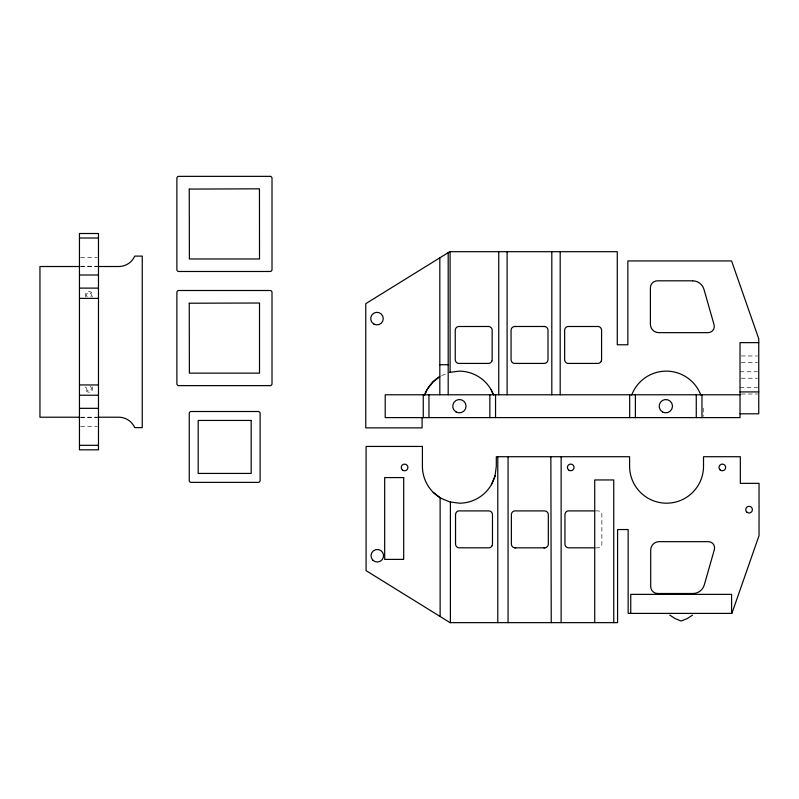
<?xml version="1.0" encoding="UTF-8"?>
<svg xmlns="http://www.w3.org/2000/svg" width="799" height="799" viewBox="0 0 799 799"><rect width="100%" height="100%" fill="white"/><g stroke="black" fill="none" stroke-linecap="round" stroke-linejoin="round"><path stroke-width="0.6" stroke-dasharray="4 3" d="M441.697 375.62L446.152 373.782M80.639 257.388L97.288 257.388M80.639 266.237L98.477 266.237M80.599 266.516L96.609 266.516M741.272 355.964L757.502 355.964M741.272 362.426L757.502 362.426M740.024 371.755L757.502 371.755M741.272 378.217L757.502 378.217M740.024 387.545L757.502 387.545M741.272 394.017L757.502 394.017M80.549 417.218L96.539 417.218M80.639 417.497L97.288 417.497M80.639 426.346L97.288 426.346M595.664 510.901L598.071 510.901A3.805 3.805 0 0 1 601.367 512.808L601.587 513.248A3.805 3.805 0 0 1 601.877 514.706L601.877 544.029A3.835 3.835 0 0 1 601.537 545.617L601.277 546.097A3.835 3.835 0 0 1 598.611 547.824L596.094 547.834M703.21 408.089L703.21 416.409M87.251 296.858A2.417 2.417 0 0 1 87.251 293.443A2.417 2.417 0 0 1 90.667 293.443A2.417 2.417 0 0 1 90.667 296.858M90.167 386.486A2.417 2.417 0 0 1 90.816 390.132A2.417 2.417 0 0 1 87.111 390.132A2.417 2.417 0 0 1 87.75 386.486M85.843 296.938A3.615 3.615 0 0 1 88.979 291.515A3.615 3.615 0 0 1 92.105 296.938M92.105 386.796A3.615 3.615 0 0 1 88.979 392.219A3.615 3.615 0 0 1 85.843 386.796"/><path stroke-width="1.2" d="M495.06 475.795L496.309 466.346L496.319 456.718L629.602 456.718L629.602 466.226A36.954 36.954 0 0 0 666.556 503.19A36.954 36.954 0 0 0 703.519 466.226L703.519 456.718L740.333 456.718L740.333 483.355L759.05 483.355L759.05 535.58L731.884 613.392L628.154 613.392L628.154 529.547L617.577 529.547L617.577 622.641L450.057 622.641L366.082 570.656L366.082 446.441L422.411 446.441L422.411 466.226A36.954 36.954 0 0 0 440.888 498.236L449.797 501.932L459.365 503.19A36.954 36.954 0 0 0 495.06 475.795L491.375 484.713M424.748 395.185L427.056 389.612L432.928 381.962L439.82 376.669M692.543 615.1L687.16 618.636L681.157 621.003L675.165 618.636L669.782 615.1M449.497 372.394L459.065 371.136A36.954 36.954 0 0 1 493.652 395.076M543.66 326.491L544.738 326.491A3.835 3.835 0 0 1 548.004 330.297L548.004 359.61A3.805 3.805 0 0 1 544.199 363.415L514.107 363.415A3.905 3.905 0 0 1 511.07 359.61L511.07 330.297A3.835 3.835 0 0 1 514.316 326.501L515.395 326.491M515.695 547.834L514.616 547.814A3.835 3.835 0 0 1 511.38 544.029L511.38 514.706A3.905 3.905 0 0 1 514.416 510.901L544.509 510.901A3.805 3.805 0 0 1 548.314 514.706L548.314 544.029A3.835 3.835 0 0 1 545.048 547.824L543.959 547.834M79.451 238.022L98.477 238.022M79.371 266.516L39.95 266.516L39.95 417.218L79.311 417.218M97.838 266.516L118.781 266.516A17.428 17.428 0 0 0 134.731 256.109L142.252 256.109L142.252 427.625L134.731 427.625A17.458 17.458 0 0 0 118.681 417.218L97.768 417.218M79.451 275.006L98.477 275.006M79.451 288.109L98.477 288.109M79.451 298.387L98.477 298.387M514.506 326.491L544.628 326.491M758.75 342.641L740.024 342.641L740.024 417.607L385.208 417.607L385.208 394.776L740.024 394.776M439.82 364.714L448.189 364.714M79.451 384.948L98.477 384.948M740.024 391.919L758.75 391.919M79.451 395.225L98.477 395.225M79.451 408.329L98.477 408.329M740.024 413.802L758.75 413.802L758.75 338.746L731.574 260.933L627.854 260.933L627.854 344.778L617.277 344.778L617.277 251.685L449.757 251.685L365.772 303.66L365.772 427.874L422.102 427.874L422.102 417.607M79.451 445.313L98.477 445.313M594.726 510.901L567.979 510.901A3.905 3.905 0 0 0 564.943 514.706L564.943 544.029A3.835 3.835 0 0 0 568.179 547.814L594.885 547.834M514.806 547.834L544.938 547.834M433.238 492.364L440.888 498.236M491.065 389.612L493.083 394.466M731.574 613.392L731.574 594.366L630.751 594.366L630.751 613.392M701.971 394.776L701.971 417.607M696.269 394.776L696.269 417.607M635.385 394.776L635.385 417.607M629.682 394.776L629.682 417.607M613.752 622.641L613.752 479.949L594.726 479.949L594.726 622.641M561.138 456.718L561.138 622.641M560.189 251.685L560.189 394.776M551.809 251.685L551.809 394.776M551.24 622.641L550.861 456.718M508.064 456.718L508.064 622.641M507.105 251.685L507.105 394.776M498.736 251.685L498.736 394.776M497.787 456.718L497.787 622.641M495.55 394.776L495.55 417.607M489.847 394.776L489.847 417.607M450.396 502.002L450.396 622.641M450.097 251.685L450.097 372.314M448.189 252.644L448.189 394.776M440.129 497.647L440.129 616.488M439.82 257.827L439.82 394.776M428.963 394.776L428.963 417.607M423.26 394.776L423.26 417.607M631.669 395.076A36.954 36.954 0 0 1 700.843 395.076M424.469 395.076A36.954 36.954 0 0 1 439.55 376.699M189.253 189.143L189.383 258.976L259.505 258.976L259.455 188.824L189.263 189.083M189.253 303.29L189.383 373.133L259.505 373.133L259.505 303.011L189.263 303.23M714.376 549.522L704.269 584.988A11.745 11.745 0 0 1 692.973 593.507L657.677 593.507A6.971 6.971 0 0 1 650.706 586.536L650.706 549.992A8.32 8.32 0 0 1 659.025 541.662L708.453 541.662A6.172 6.172 0 0 1 714.376 549.522M491.874 361.068L491.655 361.518A3.805 3.805 0 0 1 488.359 363.415L458.276 363.415A3.905 3.905 0 0 1 455.24 359.61L455.24 330.297A3.835 3.835 0 0 1 458.476 326.501L488.908 326.491A3.835 3.835 0 0 1 491.565 328.229L491.824 328.709A3.835 3.835 0 0 1 492.164 330.297L492.164 359.61A3.805 3.805 0 0 1 491.874 361.068M601.287 361.068L601.058 361.518A3.805 3.805 0 0 1 597.772 363.415L567.68 363.415A3.905 3.905 0 0 1 564.643 359.61L564.643 330.297A3.835 3.835 0 0 1 567.879 326.501L598.311 326.491A3.835 3.835 0 0 1 600.968 328.229L601.228 328.709A3.835 3.835 0 0 1 601.577 330.297L601.577 359.61A3.805 3.805 0 0 1 601.287 361.068M492.134 545.617L491.874 546.097A3.835 3.835 0 0 1 489.208 547.824L458.776 547.814A3.835 3.835 0 0 1 455.54 544.029L455.54 514.706A3.905 3.905 0 0 1 458.576 510.901L488.668 510.901A3.805 3.805 0 0 1 491.964 512.808L492.184 513.248A3.805 3.805 0 0 1 492.474 514.706L492.474 544.029A3.835 3.835 0 0 1 492.134 545.617M270.102 176.359L178.786 176.359A1.898 1.898 0 0 0 176.879 178.267L176.879 269.583A1.898 1.898 0 0 0 178.786 271.48L270.102 271.48A1.898 1.898 0 0 0 272.01 269.583L272.01 178.267A1.898 1.898 0 0 0 270.102 176.359M98.477 233.508L79.451 233.508L79.451 449.827L98.477 449.827L98.477 233.508M692.673 280.809L657.367 280.809A6.971 6.971 0 0 0 650.396 287.79L650.396 324.334A8.32 8.32 0 0 0 658.726 332.654L708.144 332.654A6.172 6.172 0 0 0 714.076 324.793L703.969 289.338A11.745 11.745 0 0 0 692.673 280.809M270.102 290.506L178.786 290.506A1.898 1.898 0 0 0 176.879 292.414L176.879 383.73A1.898 1.898 0 0 0 178.786 385.637L270.102 385.637A1.898 1.898 0 0 0 272.01 383.73L272.01 292.414A1.898 1.898 0 0 0 270.102 290.506M258.217 411.505L191.151 411.505A1.898 1.898 0 0 0 189.243 413.413L189.243 480.469A1.898 1.898 0 0 0 191.151 482.376L258.217 482.376A1.898 1.898 0 0 0 260.114 480.469L260.114 413.413A1.898 1.898 0 0 0 258.217 411.505M251.176 420.444L198.192 420.444L198.192 473.427L251.176 473.427L251.176 420.444M403.695 477.582L384.669 477.582L384.669 559.39L403.695 559.39L403.695 477.582M456.079 411.954A6.662 6.662 0 0 0 466.067 406.192A6.662 6.662 0 0 0 456.079 400.419A6.662 6.662 0 0 0 456.079 411.954M662.501 411.954A6.662 6.662 0 0 0 672.488 406.192A6.662 6.662 0 0 0 662.501 400.419A6.662 6.662 0 0 0 662.501 411.954M373.842 324.034A6.282 6.282 0 0 0 383.26 318.601A6.282 6.282 0 0 0 373.842 313.158A6.282 6.282 0 0 0 373.842 324.034M402.386 469.952A3.326 3.326 0 0 0 407.85 468.124A3.326 3.326 0 0 0 403.535 464.299A3.326 3.326 0 0 0 402.386 469.952M720.129 469.912A3.326 3.326 0 0 0 725.602 468.084A3.326 3.326 0 0 0 721.287 464.269A3.326 3.326 0 0 0 720.129 469.912M372.843 560.159A6.282 6.282 0 0 0 383.35 557.352A6.282 6.282 0 0 0 375.66 549.662A6.282 6.282 0 0 0 372.843 560.159M746.865 512.149A3.326 3.326 0 0 0 752.328 510.321A3.326 3.326 0 0 0 748.014 506.496A3.326 3.326 0 0 0 746.865 512.149M568.528 469.912A3.326 3.326 0 0 0 574.002 468.084A3.326 3.326 0 0 0 569.677 464.269A3.326 3.326 0 0 0 568.528 469.912"/></g></svg>
